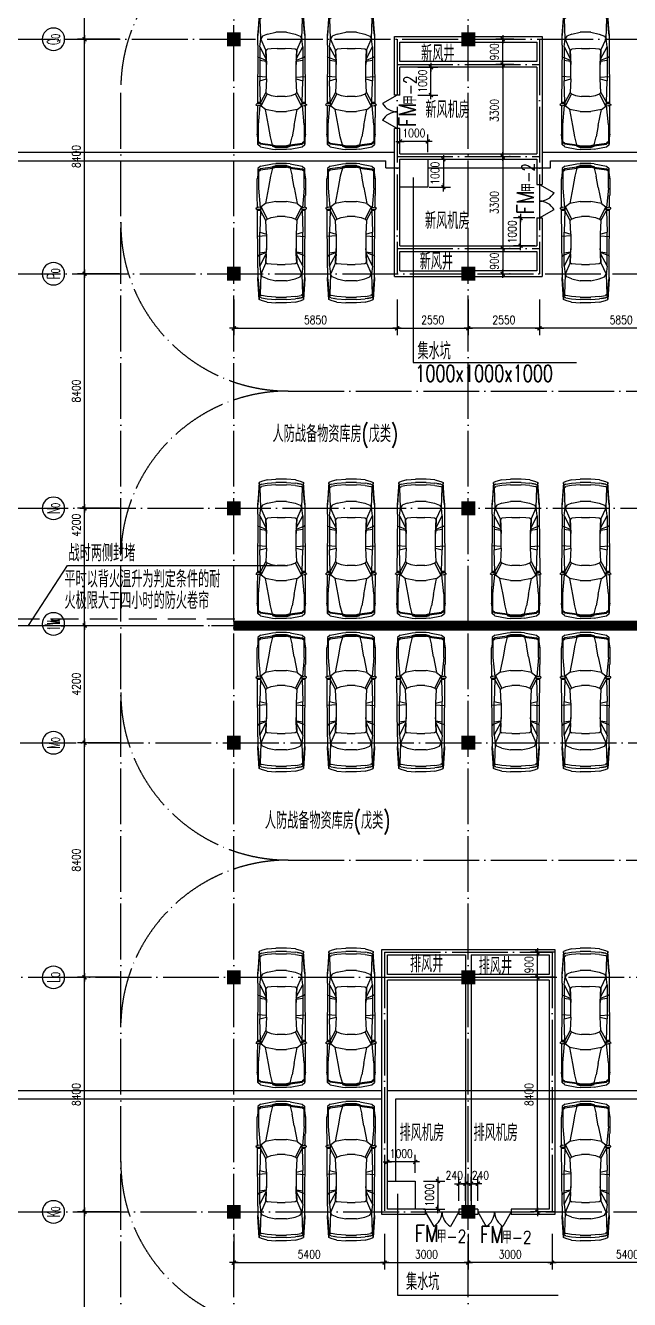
# Model space of a CAD drawing. Extents: x 634182 to 802382, y -1101880 to -864080.
# Drawn here: x 677199 to 698837, y -962407 to -916773 of the extents above; entities that cross this region are included whole.
import ezdxf
from ezdxf.enums import TextEntityAlignment as Align

# ---------------------------------------------------------------- set-up
doc = ezdxf.new("R2010")
doc.units = 0
doc.header["$LTSCALE"] = 1000
doc.header["$MEASUREMENT"] = 0
doc.linetypes.add('DASH', pattern=[0.35, 0.25, -0.1])
doc.linetypes.add('DOTE', pattern=[2.42, 2, -0.2, 0.02, -0.2])
doc.layers.get('0').update_dxf_attribs({"linetype": 'CONTINUOUS'})
doc.layers.get('DEFPOINTS').update_dxf_attribs({"linetype": 'CONTINUOUS'})
for name, color, linetype in [('AXIS', 3, 'CONTINUOUS'), ('AXIS_TEXT', 7, 'CONTINUOUS'), ('COLUMN', 7, 'CONTINUOUS'), ('DOTE', 1, 'DOTE'), ('LU', 4, 'CONTINUOUS'), ('PUB_DIM', 3, 'CONTINUOUS'), ('PUB_TEXT', 7, 'CONTINUOUS'), ('WALL', 191, 'CONTINUOUS'), ('WEN', 4, 'CONTINUOUS'), ('WINDOW', 2, 'CONTINUOUS'), ('WINDOW_TEXT', 6, 'CONTINUOUS'), ('防火分區线', 2, 'CONTINUOUS')]:
    doc.layers.add(name, color=color, linetype=linetype)
doc.styles.add('COMPLEX', font='COMPLEX')
doc.styles.add('DIM_FONT', font='simplex.shx', dxfattribs={"width": 0.8})
doc.styles.add('HZTXT', font='simplex', dxfattribs={"width": 0.8, "bigfont": 'sfont'})
doc.styles.add('SIMPLEX', font='SIMPLEX.SHX')
doc.styles.add('Z', font='romans', dxfattribs={"width": 0.8, "bigfont": 'z'})
doc.dimstyles.new('DIMA', dxfattribs={"dimtxt": 300, "dimasz": 1, "dimexe": 250, "dimexo": 300, "dimgap": 150, "dimtad": 1, "dimdec": 0, "dimzin": 0, "dimdsep": 46, "dimtxsty": 'DIM_FONT', "dimblk": '_DIMX', "dimblk1": '_DIMX', "dimblk2": '_DIMX', "dimcen": 2.5, "dimse1": 1, "dimclrt": 7, "dimadec": 0, "dimazin": 0, "dimtfac": 1, "dimtdec": 0, "dimtix": 1, "dimtmove": 2, "dimatfit": 3, "dimldrblk": '_DIMX', "dimfxl": 0, "dimtolj": 1, "dimtzin": 0, "dimarcsym": 0})
doc.dimstyles.new('DIMB', dxfattribs={"dimtxt": 300, "dimasz": 1, "dimexe": 250, "dimexo": 300, "dimgap": 150, "dimtad": 1, "dimdec": 0, "dimzin": 0, "dimdsep": 46, "dimtxsty": 'DIM_FONT', "dimblk": '_DIMX', "dimblk1": '_DIMX', "dimblk2": '_DIMX', "dimcen": 2.5, "dimse2": 1, "dimclrt": 7, "dimadec": 0, "dimazin": 0, "dimtfac": 1, "dimtdec": 0, "dimtix": 1, "dimtmove": 2, "dimatfit": 3, "dimldrblk": '_DIMX', "dimfxl": 0, "dimtolj": 1, "dimtzin": 0, "dimarcsym": 0})
doc.dimstyles.new('DIMN', dxfattribs={"dimtxt": 300, "dimasz": 1, "dimexe": 250, "dimexo": 300, "dimgap": 150, "dimtad": 1, "dimdec": 0, "dimzin": 0, "dimdsep": 46, "dimtxsty": 'DIM_FONT', "dimblk": '_DIMX', "dimblk1": '_DIMX', "dimblk2": '_DIMX', "dimcen": 2.5, "dimclrt": 7, "dimadec": 0, "dimazin": 0, "dimtfac": 1, "dimtdec": 0, "dimtix": 1, "dimtmove": 2, "dimatfit": 3, "dimldrblk": '_DIMX', "dimfxl": 0, "dimtolj": 1, "dimtzin": 0, "dimarcsym": 0})

# ---------------------------------------------------------------- blocks, each defined once
blk = doc.blocks.new('_FZH')
blk.add_solid([(-0.5, -0.5), (0.5, -0.5), (-0.5, 0.5), (0.5, 0.5)])
blk = doc.blocks.new('M_F27')
for p, q in [((-2489, 522), (-2514, 196)), ((-2489, 522), (-2426, 736)), ((-2426, 736), (-2389, 824)), ((-2389, 824), (-1610, 874)), ((-2389, 824), (-1560, 874)), ((-2264, 812), (-2389, 824)), ((-2364, 522), (-2389, 196)), ((-2326, 736), (-2364, 522)), ((-2326, 736), (-2351, 596)), ((-2351, 594), (-2351, 596)), ((-2326, 736), (-2288, 811)), ((-2301, 196), (-2276, 522)), ((-2200, 786), (-2288, 811)), ((-2276, 522), (-2238, 736)), ((-2200, 786), (-2238, 736)), ((-1560, 874), (-2212, 815)), ((-2208, 815), (-2211, 814)), ((-1660, 862), (-2208, 815)), ((-1446, 761), (-2200, 786)), ((-1622, 510), (-1685, 196)), ((-1560, 874), (-1660, 862)), ((-1622, 510), (-1547, 698)), ((-1617, 869), (-1620, 866)), ((-1208, 874), (-1610, 874)), ((-1547, 698), (-1446, 761)), ((-1145, 799), (-1446, 761)), ((-1019, 572), (-1446, 761)), ((-1208, 874), (980, 889)), ((-1145, 799), (-682, 557)), ((-1145, 799), (124, 799)), ((-1070, 371), (-1057, 510)), ((-1019, 572), (-1057, 510)), ((-680, 556), (-1019, 572)), ((-1019, 572), (-479, 547)), ((-743, 849), (-793, 874)), ((-730, 799), (-743, 849)), ((-630, 555), (-730, 799)), ((-680, 556), (-630, 555)), ((-642, 799), (-605, 554)), ((-605, 554), (-630, 555)), ((-479, 547), (-605, 554)), ((61, 547), (-479, 547)), ((-2, 547), (-27, 877)), ((124, 799), (61, 547)), ((61, 547), (564, 572)), ((941, 773), (124, 799)), ((564, 572), (941, 773)), ((564, 572), (614, 522)), ((1079, 748), (614, 522)), ((614, 522), (677, 371)), ((941, 773), (941, 874)), ((983, 777), (941, 773)), ((941, 773), (987, 765)), ((980, 902), (995, 790)), ((980, 790), (980, 898)), ((995, 790), (980, 790)), ((980, 790), (992, 746)), ((984, 905), (1020, 939)), ((992, 746), (1021, 747)), ((995, 790), (1022, 746)), ((1022, 748), (995, 790)), ((1021, 747), (1022, 748)), ((1053, 768), (1022, 746)), ((1036, 935), (1062, 857)), ((1036, 756), (1079, 748)), ((1051, 889), (1497, 893)), ((1057, 776), (1062, 857)), ((1770, 849), (1058, 784)), ((1204, 585), (1079, 748)), ((1795, 472), (1204, 585)), ((1280, 196), (1204, 585)), ((1506, 899), (2121, 899)), ((2461, 849), (1770, 849)), ((2272, 876), (2121, 899)), ((2272, 876), (2272, 874)), ((2437, 851), (2272, 876)), ((2511, 874), (2287, 874)), ((2398, 849), (2461, 773)), ((2437, 850), (2433, 851)), ((2498, 773), (2436, 849)), ((2511, 874), (2450, 850)), ((2461, 773), (2523, 321)), ((2561, 321), (2498, 773)), ((2599, 773), (2511, 874)), ((2599, 773), (2687, 321)), ((-2514, -206), (-2514, 196)), ((-2389, -206), (-2389, 196)), ((-2301, 196), (-2301, -206)), ((-1685, -206), (-1685, 196)), ((-1082, 145), (-1070, 371)), ((-1082, 145), (-1082, -156)), ((677, 371), (714, 145)), ((714, -156), (714, 145)), ((1280, 196), (1280, -206)), ((2222, 397), (1795, 472)), ((2523, 321), (2222, 397)), ((2523, 321), (2586, 321)), ((2523, 321), (2561, 196)), ((2580, 196), (2542, 321)), ((2561, 196), (2561, -206)), ((2611, 196), (2574, 321)), ((2580, 321), (2618, 196)), ((2580, 196), (2580, -206)), ((2611, 196), (2611, -206)), ((2618, -206), (2618, 196)), ((2687, 321), (2699, 196)), ((2699, -206), (2699, 196)), ((-2489, -533), (-2514, -206)), ((-2389, -206), (-2364, -533)), ((-2276, -533), (-2301, -206)), ((-1685, -206), (-1622, -520)), ((-1070, -382), (-1082, -156)), ((-1057, -520), (-1070, -382)), ((677, -382), (614, -533)), ((714, -156), (677, -382)), ((1204, -596), (1280, -206)), ((1795, -483), (2222, -407)), ((2523, -332), (2222, -407)), ((2523, -332), (2461, -784)), ((2561, -332), (2498, -784)), ((2523, -332), (2561, -206)), ((2586, -332), (2523, -332)), ((2580, -206), (2542, -332)), ((2618, -6), (2561, -6)), ((2574, -332), (2611, -206)), ((2618, -206), (2580, -332)), ((2687, -332), (2599, -784)), ((2687, -332), (2699, -206)), ((-2489, -533), (-2426, -747)), ((-2426, -747), (-2389, -835)), ((-2389, -835), (-2264, -823)), ((-1560, -885), (-2389, -835)), ((-1610, -885), (-2389, -835)), ((-2326, -747), (-2364, -533)), ((-2351, -607), (-2351, -605)), ((-2351, -607), (-2326, -747)), ((-2326, -747), (-2288, -822)), ((-2288, -822), (-2200, -797)), ((-2276, -533), (-2238, -747)), ((-2200, -797), (-2238, -747)), ((-2212, -826), (-1560, -885)), ((-2208, -826), (-2211, -825)), ((-1660, -872), (-2208, -826)), ((-1446, -772), (-2200, -797)), ((-1560, -885), (-1660, -872)), ((-1622, -520), (-1547, -709)), ((-1621, -877), (-1617, -880)), ((-1610, -885), (-1208, -885)), ((-1547, -709), (-1446, -772)), ((-1019, -583), (-1446, -772)), ((-1145, -809), (-1446, -772)), ((-1208, -885), (980, -900)), ((-682, -568), (-1145, -809)), ((-1145, -809), (124, -809)), ((-1019, -583), (-1057, -520)), ((-479, -558), (-1019, -583)), ((-1019, -583), (-680, -567)), ((-743, -860), (-793, -885)), ((-743, -860), (-730, -809)), ((-730, -809), (-630, -566)), ((-680, -567), (-682, -568)), ((-680, -567), (-630, -566)), ((-605, -565), (-642, -809)), ((-630, -566), (-605, -565)), ((-605, -565), (-479, -558)), ((61, -558), (-479, -558)), ((-2, -558), (-27, -884)), ((61, -558), (124, -809)), ((564, -583), (61, -558)), ((941, -784), (124, -809)), ((614, -533), (564, -583)), ((564, -583), (941, -784)), ((1079, -759), (614, -533)), ((987, -776), (941, -784)), ((983, -788), (941, -784)), ((941, -885), (941, -784)), ((992, -757), (980, -800)), ((995, -800), (980, -800)), ((995, -800), (980, -913)), ((980, -909), (980, -800)), ((984, -916), (1020, -950)), ((992, -757), (1021, -758)), ((995, -800), (1022, -757)), ((1022, -758), (995, -800)), ((1021, -758), (1022, -758)), ((1022, -757), (1053, -779)), ((1036, -767), (1079, -759)), ((1036, -946), (1062, -867)), ((1051, -901), (1497, -904)), ((1057, -787), (1062, -867)), ((1770, -860), (1058, -795)), ((1204, -596), (1079, -759)), ((1795, -483), (1204, -596)), ((2121, -910), (1506, -910)), ((1770, -860), (2461, -860)), ((2121, -910), (2272, -887)), ((2270, -887), (2121, -910)), ((2437, -861), (2272, -887)), ((2272, -885), (2272, -887)), ((2285, -885), (2511, -885)), ((2398, -860), (2461, -784)), ((2436, -860), (2498, -784)), ((2437, -861), (2436, -860)), ((2450, -861), (2511, -885)), ((2599, -784), (2511, -885))]:
    blk.add_line(p, q)
for centre, start, end in [((990, 898), 132.965, 179.7454), ((1027, 932), 18.1573, 132.965), ((1047, 776), 305.1542, 356.8636), ((990, -909), 180.2546, 227.035), ((1027, -942), 227.035, 341.8427), ((1047, -787), 3.1798, 54.8458)]:
    blk.add_arc(centre, 10, start, end)
at = {"width": 0.8, "flags": 9}
for tag in ['XSIZE', 'YSIZE']:
    blk.add_attdef(tag, (0, 0), '', height=0.5, dxfattribs=at)
blk = doc.blocks.new('_DIMX')
blk.add_line((-150, 0), (150, 0))
at = {"const_width": 50}
blk.add_lwpolyline([(-70, -70), (70, 70)], dxfattribs=at)
blk = doc.blocks.new('*D1440')
at = {"color": 0, "linetype": 'ByBlock'}
for p, q in [((684662, -960053), (684662, -961336)), ((690062, -960053), (690062, -961336)), ((684663, -961086), (690061, -961086))]:
    blk.add_line(p, q, dxfattribs=at)
at = {"layer": 'DEFPOINTS', "color": 0, "linetype": 'ByBlock'}
for p in [(684662, -959753), (690062, -959753), (690062, -961086)]:
    blk.add_point(p, dxfattribs=at)
at = {"color": 0, "linetype": 'ByBlock', "rotation": 180}
blk.add_blockref('_DIMX', (684662, -961086), dxfattribs=at)
at = {"color": 0, "linetype": 'ByBlock'}
blk.add_blockref('_DIMX', (690062, -961086), dxfattribs=at)
at = {"color": 7, "linetype": 'ByBlock', "insert": (687362, -960786), "char_height": 300, "attachment_point": 5, "style": 'DIM_FONT'}
blk.add_mtext('\\A1;5400', dxfattribs=at)
blk = doc.blocks.new('*D1441')
at = {"color": 0, "linetype": 'ByBlock'}
for p, q in [((690062, -960053), (690062, -961336)), ((693062, -960053), (693062, -961336)), ((690063, -961086), (693061, -961086))]:
    blk.add_line(p, q, dxfattribs=at)
at = {"layer": 'DEFPOINTS', "color": 0, "linetype": 'ByBlock'}
for p in [(690062, -959753), (693062, -959753), (693062, -961086)]:
    blk.add_point(p, dxfattribs=at)
at = {"color": 0, "linetype": 'ByBlock', "rotation": 180}
blk.add_blockref('_DIMX', (690062, -961086), dxfattribs=at)
at = {"color": 0, "linetype": 'ByBlock'}
blk.add_blockref('_DIMX', (693062, -961086), dxfattribs=at)
at = {"color": 7, "linetype": 'ByBlock', "insert": (691562, -960786), "char_height": 300, "attachment_point": 5, "style": 'DIM_FONT'}
blk.add_mtext('\\A1;3000', dxfattribs=at)
blk = doc.blocks.new('*D1443')
at = {"color": 0, "linetype": 'ByBlock'}
for p, q in [((696162, -949966), (695287, -949966)), ((695537, -949965), (695537, -949964)), ((695537, -950866), (695537, -949966)), ((696162, -950866), (695287, -950866)), ((695537, -950867), (695537, -950868))]:
    blk.add_line(p, q, dxfattribs=at)
at = {"layer": 'DEFPOINTS', "color": 0, "linetype": 'ByBlock'}
for p in [(695537, -949966), (696462, -949966), (696462, -950866)]:
    blk.add_point(p, dxfattribs=at)
at = {"color": 0, "linetype": 'ByBlock'}
for p, rotation in [((695537, -949966), 270), ((695537, -950866), 90)]:
    blk.add_blockref('_DIMX', p, dxfattribs=dict(at, rotation=rotation))
at = {"color": 7, "linetype": 'ByBlock', "insert": (695237, -950416), "char_height": 300, "attachment_point": 5, "rotation": 90, "style": 'DIM_FONT'}
blk.add_mtext('\\A1;900', dxfattribs=at)
blk = doc.blocks.new('*D1444')
at = {"color": 0, "linetype": 'ByBlock'}
for p, q in [((696062, -960053), (696062, -961336)), ((701462, -960053), (701462, -961336)), ((701461, -961086), (696063, -961086))]:
    blk.add_line(p, q, dxfattribs=at)
at = {"layer": 'DEFPOINTS', "color": 0, "linetype": 'ByBlock'}
for p in [(696062, -959753), (701462, -959753), (696062, -961086)]:
    blk.add_point(p, dxfattribs=at)
at = {"color": 0, "linetype": 'ByBlock', "rotation": 180}
blk.add_blockref('_DIMX', (696062, -961086), dxfattribs=at)
at = {"color": 0, "linetype": 'ByBlock'}
blk.add_blockref('_DIMX', (701462, -961086), dxfattribs=at)
at = {"color": 7, "linetype": 'ByBlock', "insert": (698762, -960786), "char_height": 300, "attachment_point": 5, "style": 'DIM_FONT'}
blk.add_mtext('\\A1;5400', dxfattribs=at)
blk = doc.blocks.new('*D1445')
at = {"color": 0, "linetype": 'ByBlock'}
for p, q in [((693062, -960053), (693062, -961336)), ((696062, -960053), (696062, -961336)), ((696061, -961086), (693063, -961086))]:
    blk.add_line(p, q, dxfattribs=at)
at = {"layer": 'DEFPOINTS', "color": 0, "linetype": 'ByBlock'}
for p in [(693062, -959753), (696062, -959753), (693062, -961086)]:
    blk.add_point(p, dxfattribs=at)
at = {"color": 0, "linetype": 'ByBlock', "rotation": 180}
blk.add_blockref('_DIMX', (693062, -961086), dxfattribs=at)
at = {"color": 0, "linetype": 'ByBlock'}
blk.add_blockref('_DIMX', (696062, -961086), dxfattribs=at)
at = {"color": 7, "linetype": 'ByBlock', "insert": (694562, -960786), "char_height": 300, "attachment_point": 5, "style": 'DIM_FONT'}
blk.add_mtext('\\A1;3000', dxfattribs=at)
blk = doc.blocks.new('*D1446')
at = {"color": 0, "linetype": 'ByBlock'}
for p, q in [((684662, -926586), (684662, -927869)), ((690512, -926586), (690512, -927869)), ((684663, -927619), (690511, -927619))]:
    blk.add_line(p, q, dxfattribs=at)
at = {"layer": 'DEFPOINTS', "color": 0, "linetype": 'ByBlock'}
for p in [(684662, -926286), (690512, -926286), (690512, -927619)]:
    blk.add_point(p, dxfattribs=at)
at = {"color": 0, "linetype": 'ByBlock', "rotation": 180}
blk.add_blockref('_DIMX', (684662, -927619), dxfattribs=at)
at = {"color": 0, "linetype": 'ByBlock'}
blk.add_blockref('_DIMX', (690512, -927619), dxfattribs=at)
at = {"color": 7, "linetype": 'ByBlock', "insert": (687587, -927319), "char_height": 300, "attachment_point": 5, "style": 'DIM_FONT'}
blk.add_mtext('\\A1;5850', dxfattribs=at)
blk = doc.blocks.new('*D1447')
at = {"color": 0, "linetype": 'ByBlock'}
for p, q in [((690512, -926586), (690512, -927869)), ((693062, -926586), (693062, -927869)), ((690513, -927619), (693061, -927619))]:
    blk.add_line(p, q, dxfattribs=at)
at = {"layer": 'DEFPOINTS', "color": 0, "linetype": 'ByBlock'}
for p in [(690512, -926286), (693062, -926286), (693062, -927619)]:
    blk.add_point(p, dxfattribs=at)
at = {"color": 0, "linetype": 'ByBlock', "rotation": 180}
blk.add_blockref('_DIMX', (690512, -927619), dxfattribs=at)
at = {"color": 0, "linetype": 'ByBlock'}
blk.add_blockref('_DIMX', (693062, -927619), dxfattribs=at)
at = {"color": 7, "linetype": 'ByBlock', "insert": (691787, -927319), "char_height": 300, "attachment_point": 5, "style": 'DIM_FONT'}
blk.add_mtext('\\A1;2550', dxfattribs=at)
blk = doc.blocks.new('*D1448')
at = {"color": 0, "linetype": 'ByBlock'}
for p, q in [((694693, -917266), (694043, -917266)), ((694293, -917265), (694293, -917264)), ((694293, -918166), (694293, -917266)), ((694693, -918166), (694043, -918166)), ((694293, -918167), (694293, -918168))]:
    blk.add_line(p, q, dxfattribs=at)
at = {"layer": 'DEFPOINTS', "color": 0, "linetype": 'ByBlock'}
for p in [(694293, -917266), (694993, -917266), (694993, -918166)]:
    blk.add_point(p, dxfattribs=at)
at = {"color": 0, "linetype": 'ByBlock'}
for p, rotation in [((694293, -917266), 270), ((694293, -918166), 90)]:
    blk.add_blockref('_DIMX', p, dxfattribs=dict(at, rotation=rotation))
at = {"color": 7, "linetype": 'ByBlock', "insert": (693993, -917716), "char_height": 300, "attachment_point": 5, "rotation": 90, "style": 'DIM_FONT'}
blk.add_mtext('\\A1;900', dxfattribs=at)
blk = doc.blocks.new('*D1449')
at = {"color": 0, "linetype": 'ByBlock'}
for p, q in [((695612, -926586), (695612, -927869)), ((701462, -926586), (701462, -927869)), ((701461, -927619), (695613, -927619))]:
    blk.add_line(p, q, dxfattribs=at)
at = {"layer": 'DEFPOINTS', "color": 0, "linetype": 'ByBlock'}
for p in [(695612, -926286), (701462, -926286), (695612, -927619)]:
    blk.add_point(p, dxfattribs=at)
at = {"color": 0, "linetype": 'ByBlock', "rotation": 180}
blk.add_blockref('_DIMX', (695612, -927619), dxfattribs=at)
at = {"color": 0, "linetype": 'ByBlock'}
blk.add_blockref('_DIMX', (701462, -927619), dxfattribs=at)
at = {"color": 7, "linetype": 'ByBlock', "insert": (698537, -927319), "char_height": 300, "attachment_point": 5, "style": 'DIM_FONT'}
blk.add_mtext('\\A1;5850', dxfattribs=at)
blk = doc.blocks.new('*D1450')
at = {"color": 0, "linetype": 'ByBlock'}
for p, q in [((693062, -926586), (693062, -927869)), ((695612, -926586), (695612, -927869)), ((695611, -927619), (693063, -927619))]:
    blk.add_line(p, q, dxfattribs=at)
at = {"layer": 'DEFPOINTS', "color": 0, "linetype": 'ByBlock'}
for p in [(693062, -926286), (695612, -926286), (693062, -927619)]:
    blk.add_point(p, dxfattribs=at)
at = {"color": 0, "linetype": 'ByBlock', "rotation": 180}
blk.add_blockref('_DIMX', (693062, -927619), dxfattribs=at)
at = {"color": 0, "linetype": 'ByBlock'}
blk.add_blockref('_DIMX', (695612, -927619), dxfattribs=at)
at = {"color": 7, "linetype": 'ByBlock', "insert": (694337, -927319), "char_height": 300, "attachment_point": 5, "style": 'DIM_FONT'}
blk.add_mtext('\\A1;2550', dxfattribs=at)
blk = doc.blocks.new('_DBLK1')
for p, q in [((-0.5, 0), (-0.25, -0.433)), ((0.5, 0), (0.25, -0.433))]:
    blk.add_line(p, q)
for centre, start, end in [((-0.5, 0), 300, 0), ((0.5, 0), 180, 240)]:
    blk.add_arc(centre, 0.5, start, end)
at = {"layer": 'WINDOW_TEXT', "style": 'SIMPLEX', "flags": 9}
blk.add_attdef('A', text='', height=1, dxfattribs=at).set_placement((0, 1.5), align=Align.MIDDLE)
blk = doc.blocks.new('*D1482')
at = {"color": 0, "linetype": 'ByBlock'}
for p, q in [((690162, -957866), (690162, -957228)), ((691162, -957866), (691162, -957228)), ((690161, -957478), (690160, -957478)), ((691162, -957478), (690162, -957478)), ((691163, -957478), (691164, -957478))]:
    blk.add_line(p, q, dxfattribs=at)
at = {"layer": 'DEFPOINTS', "color": 0, "linetype": 'ByBlock'}
for p in [(690162, -957478), (690162, -958166), (691162, -958166)]:
    blk.add_point(p, dxfattribs=at)
at = {"color": 0, "linetype": 'ByBlock'}
blk.add_blockref('_DIMX', (690162, -957478), dxfattribs=at)
at = {"color": 0, "linetype": 'ByBlock', "rotation": 180}
blk.add_blockref('_DIMX', (691162, -957478), dxfattribs=at)
at = {"color": 7, "linetype": 'ByBlock', "insert": (690662, -957178), "char_height": 300, "attachment_point": 5, "style": 'DIM_FONT'}
blk.add_mtext('\\A1;1000', dxfattribs=at)
blk = doc.blocks.new('*D1483')
at = {"color": 0, "linetype": 'ByBlock'}
for p, q in [((691462, -958166), (692221, -958166)), ((691971, -958165), (691971, -958164)), ((691971, -958166), (691971, -959166)), ((691462, -959166), (692221, -959166)), ((691971, -959167), (691971, -959168))]:
    blk.add_line(p, q, dxfattribs=at)
at = {"layer": 'DEFPOINTS', "color": 0, "linetype": 'ByBlock'}
for p in [(691162, -958166), (691162, -959166), (691971, -959166)]:
    blk.add_point(p, dxfattribs=at)
at = {"color": 0, "linetype": 'ByBlock'}
for p, rotation in [((691971, -958166), 270), ((691971, -959166), 90)]:
    blk.add_blockref('_DIMX', p, dxfattribs=dict(at, rotation=rotation))
at = {"color": 7, "linetype": 'ByBlock', "insert": (691671, -958666), "char_height": 300, "attachment_point": 5, "rotation": 90, "style": 'DIM_FONT'}
blk.add_mtext('\\A1;1000', dxfattribs=at)
blk = doc.blocks.new('*D1484')
at = {"color": 0, "linetype": 'ByBlock'}
for p, q in [((690612, -921314), (690612, -920676)), ((691612, -921314), (691612, -920676)), ((690611, -920926), (690610, -920926)), ((691612, -920926), (690612, -920926)), ((691613, -920926), (691614, -920926))]:
    blk.add_line(p, q, dxfattribs=at)
at = {"layer": 'DEFPOINTS', "color": 0, "linetype": 'ByBlock'}
for p in [(690612, -920926), (690612, -921614), (691612, -921614)]:
    blk.add_point(p, dxfattribs=at)
at = {"color": 0, "linetype": 'ByBlock'}
blk.add_blockref('_DIMX', (690612, -920926), dxfattribs=at)
at = {"color": 0, "linetype": 'ByBlock', "rotation": 180}
blk.add_blockref('_DIMX', (691612, -920926), dxfattribs=at)
at = {"color": 7, "linetype": 'ByBlock', "insert": (691112, -920626), "char_height": 300, "attachment_point": 5, "style": 'DIM_FONT'}
blk.add_mtext('\\A1;1000', dxfattribs=at)
blk = doc.blocks.new('*D1485')
at = {"color": 0, "linetype": 'ByBlock'}
for p, q in [((691662, -921566), (692421, -921566)), ((692171, -921565), (692171, -921564)), ((692171, -921566), (692171, -922566)), ((691662, -922566), (692421, -922566)), ((692171, -922567), (692171, -922568))]:
    blk.add_line(p, q, dxfattribs=at)
at = {"layer": 'DEFPOINTS', "color": 0, "linetype": 'ByBlock'}
for p in [(691362, -921566), (691362, -922566), (692171, -922566)]:
    blk.add_point(p, dxfattribs=at)
at = {"color": 0, "linetype": 'ByBlock'}
for p, rotation in [((692171, -921566), 270), ((692171, -922566), 90)]:
    blk.add_blockref('_DIMX', p, dxfattribs=dict(at, rotation=rotation))
at = {"color": 7, "linetype": 'ByBlock', "insert": (691871, -922066), "char_height": 300, "attachment_point": 5, "rotation": 90, "style": 'DIM_FONT'}
blk.add_mtext('\\A1;1000', dxfattribs=at)
blk = doc.blocks.new('_AXISO')
blk.add_circle((0, 0), 0.5)
at = {"layer": 'AXIS_TEXT', "style": 'COMPLEX', "width": 1.041667}
blk.add_attdef('A', text='', height=0.56, dxfattribs=at).set_placement((-0.25, -0.28), (0.25, -0.28), align=Align.FIT)
blk = doc.blocks.new('M_A0GGR')
for p, q in [((-0.5, 0), (-0.25, -0.433)), ((0.5, 0), (0.25, -0.433))]:
    blk.add_line(p, q)
for centre, start, end in [((-0.5, 0), 300, 0), ((0.5, 0), 180, 240)]:
    blk.add_arc(centre, 0.5, start, end)
blk = doc.blocks.new('*D1500')
at = {"color": 0, "linetype": 'ByBlock'}
for p, q in [((694293, -918167), (694293, -921465)), ((694561, -918166), (694543, -918166)), ((694561, -921466), (694543, -921466))]:
    blk.add_line(p, q, dxfattribs=at)
at = {"layer": 'DEFPOINTS', "color": 0, "linetype": 'ByBlock'}
for p in [(694261, -918166), (694261, -921466), (694293, -921466)]:
    blk.add_point(p, dxfattribs=at)
at = {"color": 0, "linetype": 'ByBlock'}
for p, rotation in [((694293, -918166), 90), ((694293, -921466), 270)]:
    blk.add_blockref('_DIMX', p, dxfattribs=dict(at, rotation=rotation))
at = {"color": 7, "linetype": 'ByBlock', "insert": (693993, -919816), "char_height": 300, "attachment_point": 5, "rotation": 90, "style": 'DIM_FONT'}
blk.add_mtext('\\A1;3300', dxfattribs=at)
blk = doc.blocks.new('*D1501')
at = {"color": 0, "linetype": 'ByBlock'}
for p, q in [((694293, -921467), (694293, -924765)), ((694561, -921466), (694543, -921466)), ((694561, -924766), (694543, -924766))]:
    blk.add_line(p, q, dxfattribs=at)
at = {"layer": 'DEFPOINTS', "color": 0, "linetype": 'ByBlock'}
for p in [(694261, -921466), (694261, -924766), (694293, -924766)]:
    blk.add_point(p, dxfattribs=at)
at = {"color": 0, "linetype": 'ByBlock'}
for p, rotation in [((694293, -921466), 90), ((694293, -924766), 270)]:
    blk.add_blockref('_DIMX', p, dxfattribs=dict(at, rotation=rotation))
at = {"color": 7, "linetype": 'ByBlock', "insert": (693993, -923116), "char_height": 300, "attachment_point": 5, "rotation": 90, "style": 'DIM_FONT'}
blk.add_mtext('\\A1;3300', dxfattribs=at)
blk = doc.blocks.new('*D1502')
at = {"color": 0, "linetype": 'ByBlock'}
for p, q in [((694293, -924765), (694293, -924764)), ((694293, -924766), (694293, -925666)), ((694561, -924766), (694543, -924766)), ((694293, -925667), (694293, -925668)), ((694561, -925666), (694543, -925666))]:
    blk.add_line(p, q, dxfattribs=at)
at = {"layer": 'DEFPOINTS', "color": 0, "linetype": 'ByBlock'}
for p in [(694261, -924766), (694261, -925666), (694293, -925666)]:
    blk.add_point(p, dxfattribs=at)
at = {"color": 0, "linetype": 'ByBlock'}
for p, rotation in [((694293, -924766), 270), ((694293, -925666), 90)]:
    blk.add_blockref('_DIMX', p, dxfattribs=dict(at, rotation=rotation))
at = {"color": 7, "linetype": 'ByBlock', "insert": (693993, -925216), "char_height": 300, "attachment_point": 5, "rotation": 90, "style": 'DIM_FONT'}
blk.add_mtext('\\A1;900', dxfattribs=at)
blk = doc.blocks.new('*D1589')
at = {"color": 0, "linetype": 'ByBlock'}
for p, q in [((691259, -918266), (691973, -918266)), ((691723, -918265), (691723, -918264)), ((691723, -919266), (691723, -918266)), ((691259, -919266), (691973, -919266)), ((691723, -919267), (691723, -919268))]:
    blk.add_line(p, q, dxfattribs=at)
at = {"layer": 'DEFPOINTS', "color": 0, "linetype": 'ByBlock'}
for p in [(690959, -918266), (691723, -918266), (690959, -919266)]:
    blk.add_point(p, dxfattribs=at)
at = {"color": 0, "linetype": 'ByBlock'}
for p, rotation in [((691723, -918266), 270), ((691723, -919266), 90)]:
    blk.add_blockref('_DIMX', p, dxfattribs=dict(at, rotation=rotation))
at = {"color": 7, "linetype": 'ByBlock', "insert": (691423, -918766), "char_height": 300, "attachment_point": 5, "rotation": 90, "style": 'DIM_FONT'}
blk.add_mtext('\\A1;1000', dxfattribs=at)
blk = doc.blocks.new('*D1590')
at = {"color": 0, "linetype": 'ByBlock'}
for p, q in [((695447, -923666), (694684, -923666)), ((694934, -923665), (694934, -923664)), ((694934, -924666), (694934, -923666)), ((695447, -924666), (694684, -924666)), ((694934, -924667), (694934, -924668))]:
    blk.add_line(p, q, dxfattribs=at)
at = {"layer": 'DEFPOINTS', "color": 0, "linetype": 'ByBlock'}
for p in [(694934, -923666), (695747, -923666), (695747, -924666)]:
    blk.add_point(p, dxfattribs=at)
at = {"color": 0, "linetype": 'ByBlock'}
for p, rotation in [((694934, -923666), 270), ((694934, -924666), 90)]:
    blk.add_blockref('_DIMX', p, dxfattribs=dict(at, rotation=rotation))
at = {"color": 7, "linetype": 'ByBlock', "insert": (694634, -924166), "char_height": 300, "attachment_point": 5, "rotation": 90, "style": 'DIM_FONT'}
blk.add_mtext('\\A1;1000', dxfattribs=at)
blk = doc.blocks.new('*D1595')
at = {"color": 0, "linetype": 'ByBlock'}
for p, q in [((692721, -958258), (692720, -958258)), ((692722, -958866), (692722, -958008)), ((692722, -958258), (692962, -958258)), ((692722, -958258), (692962, -958258)), ((692962, -958866), (692962, -958008)), ((692963, -958258), (692964, -958258))]:
    blk.add_line(p, q, dxfattribs=at)
at = {"layer": 'DEFPOINTS', "color": 0, "linetype": 'ByBlock'}
for p in [(692962, -958258), (692722, -959166), (692962, -959166)]:
    blk.add_point(p, dxfattribs=at)
at = {"color": 0, "linetype": 'ByBlock'}
blk.add_blockref('_DIMX', (692722, -958258), dxfattribs=at)
at = {"color": 0, "linetype": 'ByBlock', "rotation": 180}
blk.add_blockref('_DIMX', (692962, -958258), dxfattribs=at)
at = {"color": 7, "linetype": 'ByBlock', "insert": (692560, -957958), "char_height": 300, "attachment_point": 5, "style": 'DIM_FONT'}
blk.add_mtext('\\A1;240', dxfattribs=at)
blk = doc.blocks.new('*D1596')
at = {"color": 0, "linetype": 'ByBlock'}
for p, q in [((693161, -958258), (693160, -958258)), ((693162, -958866), (693162, -958008)), ((693162, -958258), (693402, -958258)), ((693162, -958258), (693402, -958258)), ((693402, -958866), (693402, -958008)), ((693403, -958258), (693404, -958258))]:
    blk.add_line(p, q, dxfattribs=at)
at = {"layer": 'DEFPOINTS', "color": 0, "linetype": 'ByBlock'}
for p in [(693402, -958258), (693162, -959166), (693402, -959166)]:
    blk.add_point(p, dxfattribs=at)
at = {"color": 0, "linetype": 'ByBlock'}
blk.add_blockref('_DIMX', (693162, -958258), dxfattribs=at)
at = {"color": 0, "linetype": 'ByBlock', "rotation": 180}
blk.add_blockref('_DIMX', (693402, -958258), dxfattribs=at)
at = {"color": 7, "linetype": 'ByBlock', "insert": (693496, -957958), "char_height": 300, "attachment_point": 5, "style": 'DIM_FONT'}
blk.add_mtext('\\A1;240', dxfattribs=at)

msp = doc.modelspace()

# ---------------------------------------------------------------- linework, layer by layer
for p, q in [((667664.544, -921316.093), (690412.048, -921316.093)), ((695712.048, -921316.093), (749212.048, -921316.093)), ((667664.544, -921616.093), (690112.048, -921616.093)), ((690112.048, -921866.093), (690112.048, -921616.093)), ((696012.048, -921866.093), (696012.048, -921616.093)), ((696012.048, -921616.093), (748912.048, -921616.093)), ((690112.048, -921866.093), (690612.048, -921866.093)), ((691612.048, -921866.093), (696012.048, -921866.093)), ((677306.459, -938266.093), (678699.479, -936111.573)), ((678699.479, -936111.573), (686581.736, -936111.573)), ((670264.145, -954916.093), (689962.048, -954916.093)), ((690162.048, -954916.093), (734912.048, -954916.093)), ((670274.114, -955216.093), (689962.048, -955216.093)), ((690462.048, -955216.093), (734912.048, -955216.093)), ((690462.048, -958166.093), (690462.048, -955216.093))]:
    msp.add_line(p, q)
for points in [[(690612.048, -921566.093), (691612.048, -921566.093), (691612.048, -922566.093), (690612.048, -922566.093)], [(690162.048, -958166.093), (691162.048, -958166.093), (691162.048, -959166.093), (690162.048, -959166.093)]]:
    msp.add_lwpolyline(points, close=True)
for points in [[(691087.773, -922215.074), (691085.799, -928847.055), (696933.396, -928847.055)], [(690521.519, -958623.973), (690521.519, -962247.191), (696278.533, -962247.191)]]:
    msp.add_lwpolyline(points)
at = {"layer": 'DOTE'}
for p, q in [((684662.048, -991366.093), (684662.048, -902577.649)), ((693062.048, -991366.093), (693062.048, -902577.649)), ((668913.097, -917266.093), (776175.251, -917266.093)), ((690512.048, -917266.093), (690512.048, -925666.093)), ((695612.048, -917266.093), (695612.048, -925666.093)), ((690512.048, -918166.093), (695612.048, -918166.093)), ((690512.048, -921466.093), (695612.048, -921466.093)), ((690512.048, -924766.093), (695612.048, -924766.093)), ((669192.199, -925666.093), (774296.547, -925666.093)), ((669471.3, -934066.093), (776175.251, -934066.093)), ((669471.3, -938266.093), (735062.048, -938266.093)), ((669750.402, -942466.093), (774971.294, -942466.093)), ((690062.048, -949966.093), (690062.048, -959266.093)), ((690062.048, -949966.093), (696062.048, -949966.093)), ((696062.048, -949966.093), (696062.048, -959266.093)), ((670029.504, -950866.093), (776175.251, -950866.093)), ((690062.048, -950866.093), (696062.048, -950866.093)), ((654700.063, -959266.093), (775646.051, -959266.093))]:
    msp.add_line(p, q, dxfattribs=at)
at = {"layer": 'LU', "linetype": 'DOTE'}
for p, q in [((680612.048, -991366.093), (680612.048, -919066.093)), ((686612.048, -929866.093), (758312.048, -929866.093)), ((686612.048, -946666.093), (758312.048, -946666.093))]:
    msp.add_line(p, q, dxfattribs=at)
for centre, start, end in [((686612.048, -919066.093), 90, 180), ((686612.048, -923866.093), 180, 270), ((686612.048, -935866.093), 90, 180), ((686612.048, -940666.093), 180, 270), ((686612.048, -952666.093), 90, 180), ((686612.048, -957466.093), 180, 270)]:
    msp.add_arc(centre, 6000, start, end, dxfattribs=at)
at = {"layer": 'WALL'}
for p, q in [((690412.048, -917166.093), (695712.048, -917166.093)), ((690412.048, -919266.093), (690412.048, -917166.093)), ((695712.048, -917166.093), (695712.048, -922466.093)), ((690612.048, -917366.093), (695512.048, -917366.093)), ((690612.048, -918066.093), (690612.048, -917366.093)), ((695512.048, -917366.093), (695512.048, -918066.093)), ((695512.048, -918066.093), (690612.048, -918066.093)), ((695512.048, -918266.093), (690612.048, -918266.093)), ((690612.048, -919266.093), (690612.048, -918266.093)), ((695512.048, -918266.093), (695512.048, -921366.093)), ((690612.048, -919266.093), (690412.048, -919266.093)), ((690412.048, -925766.093), (690412.048, -920466.093)), ((690612.048, -920466.093), (690412.048, -920466.093)), ((690612.048, -921366.093), (690612.048, -920466.093)), ((690612.048, -921366.093), (695512.048, -921366.093)), ((690612.048, -921566.093), (695512.048, -921566.093)), ((690612.048, -924666.093), (690612.048, -921566.093)), ((695512.048, -921566.093), (695512.048, -922466.093)), ((695512.048, -922466.093), (695712.048, -922466.093)), ((695512.048, -923666.093), (695512.048, -924666.093)), ((695512.048, -923666.093), (695712.048, -923666.093)), ((695712.048, -923666.093), (695712.048, -925766.093)), ((690612.048, -924666.093), (695512.048, -924666.093)), ((690612.048, -925566.093), (690612.048, -924866.093)), ((690612.048, -924866.093), (695512.048, -924866.093)), ((695512.048, -924866.093), (695512.048, -925566.093)), ((690412.048, -925766.093), (695712.048, -925766.093)), ((690612.048, -925566.093), (692962.048, -925566.093)), ((695512.048, -925566.093), (693162.048, -925566.093)), ((695512.048, -925566.093), (695272.048, -925566.093)), ((684662.048, -938114.454), (734912.048, -938114.454)), ((684662.048, -938114.454), (684662.048, -938414.454)), ((684662.048, -938414.454), (734912.048, -938414.454)), ((689962.048, -949866.093), (696162.048, -949866.093)), ((689962.048, -959366.093), (689962.048, -949866.093)), ((690162.048, -950066.093), (692962.048, -950066.093)), ((690162.048, -950766.093), (690162.048, -950066.093)), ((692962.048, -950066.093), (692962.048, -950766.093)), ((693162.048, -950066.093), (693162.048, -950766.093)), ((693162.048, -950066.093), (695962.048, -950066.093)), ((695962.048, -950066.093), (695962.048, -950766.093)), ((696162.048, -949866.093), (696162.048, -959366.093)), ((692962.048, -950766.093), (690162.048, -950766.093)), ((692962.048, -950966.093), (690162.048, -950966.093)), ((690162.048, -959166.093), (690162.048, -950966.093)), ((692962.048, -950966.093), (692962.048, -959166.093)), ((695962.048, -950766.093), (693162.048, -950766.093)), ((693162.048, -950966.093), (693162.048, -959166.093)), ((695962.048, -950966.093), (693162.048, -950966.093)), ((695962.048, -950966.093), (695962.048, -959166.093)), ((691522.048, -959166.093), (690162.048, -959166.093)), ((691522.048, -959166.093), (691522.048, -959366.093)), ((692962.048, -959166.093), (692722.048, -959166.093)), ((692722.048, -959166.093), (692722.048, -959366.093)), ((693402.048, -959166.093), (693162.048, -959166.093)), ((693402.048, -959166.093), (693402.048, -959366.093)), ((695962.048, -959166.093), (694602.048, -959166.093)), ((694602.048, -959166.093), (694602.048, -959366.093)), ((691522.048, -959366.093), (689962.048, -959366.093)), ((693402.048, -959366.093), (692722.048, -959366.093)), ((696162.048, -959366.093), (694602.048, -959366.093))]:
    msp.add_line(p, q, dxfattribs=at)
at = {"layer": 'WALL', "linetype": 'DASH', "ltscale": 4}
for points in [[(676700.63, -938024.933), (684829.217, -938024.933)], [(676862.048, -938266.093), (684662.048, -938266.093)]]:
    msp.add_lwpolyline(points, dxfattribs=at)
at = {"layer": '防火分區线', "const_width": 300}
msp.add_lwpolyline([(684662.048, -938266.093), (735062.048, -938266.093)], dxfattribs=at)

# ---------------------------------------------------------------- block references
at = {"layer": 'AXIS'}
ref = msp.add_blockref('_AXISO', (678200.392, -917266.093), dxfattribs=dict(at, xscale=-800, yscale=800, zscale=800, rotation=90.00000000000001))
ref.add_attrib('A', 'Qo', dxfattribs={"layer": 'AXIS_TEXT', "height": 448, "rotation": 90, "style": 'COMPLEX', "width": 0.520833}).set_placement((678424.392, -917466.093), (678424.392, -917066.093), align=Align.FIT)
ref = msp.add_blockref('_AXISO', (678200.392, -925666.093), dxfattribs=dict(at, xscale=-800, yscale=800, zscale=800, rotation=90.00000000000001))
ref.add_attrib('A', 'Po', dxfattribs={"layer": 'AXIS_TEXT', "height": 448, "rotation": 90, "style": 'COMPLEX', "width": 0.520833}).set_placement((678424.392, -925866.093), (678424.392, -925466.093), align=Align.FIT)
ref = msp.add_blockref('_AXISO', (678200.392, -934066.093), dxfattribs=dict(at, xscale=-800, yscale=800, zscale=800, rotation=90.00000000000001))
ref.add_attrib('A', 'No', dxfattribs={"layer": 'AXIS_TEXT', "height": 448, "rotation": 90, "style": 'COMPLEX', "width": 0.506757}).set_placement((678424.392, -934266.093), (678424.392, -933866.093), align=Align.FIT)
ref = msp.add_blockref('_AXISO', (678200.392, -938206.931), dxfattribs=dict(at, xscale=-800, yscale=800, zscale=800, rotation=90.00000000000001))
ref.add_attrib('A', '1/Mo', dxfattribs={"layer": 'AXIS_TEXT', "height": 448, "rotation": 90, "style": 'COMPLEX', "width": 0.246711}).set_placement((678424.392, -938406.931), (678424.392, -938006.931), align=Align.FIT)
ref = msp.add_blockref('_AXISO', (678200.392, -942466.093), dxfattribs=dict(at, xscale=-800, yscale=800, zscale=800, rotation=90.00000000000001))
ref.add_attrib('A', 'Mo', dxfattribs={"layer": 'AXIS_TEXT', "height": 448, "rotation": 90, "style": 'COMPLEX', "width": 0.480769}).set_placement((678424.392, -942666.093), (678424.392, -942266.093), align=Align.FIT)
ref = msp.add_blockref('_AXISO', (678200.392, -950866.093), dxfattribs=dict(at, xscale=-800, yscale=800, zscale=800, rotation=90.00000000000001))
ref.add_attrib('A', 'Lo', dxfattribs={"layer": 'AXIS_TEXT', "height": 448, "rotation": 90, "style": 'COMPLEX', "width": 0.585937}).set_placement((678424.392, -951066.093), (678424.392, -950666.093), align=Align.FIT)
ref = msp.add_blockref('_AXISO', (678200.392, -959266.093), dxfattribs=dict(at, xscale=-800, yscale=800, zscale=800, rotation=90.00000000000001))
ref.add_attrib('A', 'Ko', dxfattribs={"layer": 'AXIS_TEXT', "height": 448, "rotation": 90, "style": 'COMPLEX', "width": 0.520833}).set_placement((678424.392, -959466.093), (678424.392, -959066.093), align=Align.FIT)
at = {"layer": 'COLUMN', "xscale": 500, "yscale": 500, "zscale": 500}
for p in [(684662.048, -917266.093), (693062.048, -917266.093), (684662.048, -925666.093), (693062.048, -925666.093), (684662.048, -934066.093), (693062.048, -934066.093), (684662.048, -942466.093), (693062.048, -942466.093), (684662.048, -950866.093), (693062.048, -950866.093), (684662.048, -959266.093), (693062.048, -959266.093)]:
    msp.add_blockref('_FZH', p, dxfattribs=at)
at = {"layer": 'LU', "yscale": 0.95745, "zscale": 0.95745, "rotation": 90.00000000000001}
for p, xscale in [((686356.834, -918631.558), -0.95745), ((688856.834, -918631.558), -0.95745), ((697256.834, -918631.558), -0.95745), ((686356.834, -924300.628), 0.95745), ((688856.834, -924300.628), 0.95745), ((697256.834, -924300.628), 0.95745), ((686356.834, -935431.558), -0.95745), ((688856.834, -935431.558), -0.95745), ((691356.834, -935431.558), -0.95745), ((694756.834, -935431.558), -0.95745), ((697256.834, -935431.558), -0.95745), ((686356.834, -941100.628), 0.95745), ((688856.834, -941100.628), 0.95745), ((691356.834, -941100.628), 0.95745), ((694756.834, -941100.628), 0.95745), ((697256.834, -941100.628), 0.95745), ((686356.834, -952231.558), -0.95745), ((688856.834, -952231.558), -0.95745), ((697256.834, -952231.558), -0.95745), ((686356.834, -957900.628), 0.95745), ((688856.834, -957900.628), 0.95745), ((697256.834, -957900.628), 0.95745)]:
    msp.add_blockref('M_F27', p, dxfattribs=dict(at, xscale=xscale))
at = {"layer": 'WINDOW', "xscale": 1200, "yscale": 1200, "zscale": 1200}
for name, p, rotation in [('M_A0GGR', (690512.048, -919866.093), 270), ('_DBLK1', (695612.048, -923066.093), 90)]:
    msp.add_blockref(name, p, dxfattribs=dict(at, rotation=rotation))
for p in [(692122.048, -959266.093), (694002.048, -959266.093)]:
    msp.add_blockref('_DBLK1', p, dxfattribs=at)

# ---------------------------------------------------------------- texts
at = {"layer": 'PUB_TEXT', "style": 'Z', "width": 0.7}
for s, p in [('新风井', (691371.104, -918081.706)), ('新风机房', (691523.317, -920087.682)), ('新风机房', (691509.539, -924064.811)), ('新风井', (691319.112, -925521.933)), ('集水坑', (691241.034, -928731.867)), ('1000x1000x1000', (691162.279, -929534.819)), ('人防战备物资库房(戊类)', (686051.479, -931698.414)), ('人防战备物资库房(戊类)', (685773.884, -945549.074)), ('排风井', (690971.761, -950688.906)), ('排风井', (693433.047, -950761.124)), ('排风机房', (690599.649, -956730.625)), ('排风机房', (693247.005, -956730.625)), ('集水坑', (690829.897, -962068.368))]:
    msp.add_text(s, height=600, dxfattribs=at).set_placement(p)
for s, p in [('战时两侧封堵', (678739.235, -935965.622)), ('平时以背火温升为判定条件的耐', (678594.743, -936901.851)), ('火极限大于四小时的防火卷帘', (678594.743, -937672.65))]:
    msp.add_text(s, height=600, rotation=360, dxfattribs=at).set_placement(p)
at = {"layer": 'WEN', "ltscale": 1500, "style": 'HZTXT', "width": 0.8}
for s, height, p in [('甲-2', 450, (691202.901, -919616.039)), ('FM', 600, (691178.25, -920414.733)), ('甲-2', 450, (695429.394, -922749.359)), ('FM', 600, (695404.744, -923548.053))]:
    msp.add_text(s, height=height, rotation=90, dxfattribs=at).set_placement(p)
for s, height, p in [('FM', 600, (691138.634, -960339.733)), ('甲-2', 450, (691937.328, -960364.383)), ('FM', 600, (693475.306, -960379.236)), ('甲-2', 450, (694274, -960403.886))]:
    msp.add_text(s, height=height, dxfattribs=at).set_placement(p)

# ---------------------------------------------------------------- dimensions: what is measured, and where the dimension line sits
for base, p1, p2, angle, picture, middle in [((690612.048, -920925.969), (691612.048, -921613.917), (690612.048, -921613.917), 0, '*D1484', (691112.048, -920625.969)), ((692170.542, -922566.093), (691361.564, -921566.093), (691361.564, -922566.093), 90, '*D1485', (691870.542, -922066.093)), ((690162.048, -957478.144), (691162.048, -958166.093), (690162.048, -958166.093), 0, '*D1482', (690662.048, -957178.144)), ((691971.026, -959166.093), (691162.048, -958166.093), (691162.048, -959166.093), 90, '*D1483', (691671.026, -958666.093))]:
    dim = msp.add_linear_dim(base=base, p1=p1, p2=p2, angle=angle, dimstyle='DIMN')
    dim.commit()
    dim.dimension.update_dxf_attribs({"geometry": picture, "text_midpoint": middle})
at = {"layer": 'LU'}
for base, p1, p2, dimstyle in [((679315.338, -908866.093), (680868.109, -917266.093), (680868.109, -908866.093), 'DIMN'), ((679315.338, -917266.093), (680868.109, -925666.093), (680868.109, -917266.093), 'DIMN'), ((679315.338, -925666.093), (680868.109, -934066.093), (680868.109, -925666.093), 'DIMN'), ((679315.338, -938266.093), (680868.109, -942466.093), (680868.109, -938266.093), 'DIMB'), ((679315.338, -942466.093), (680868.109, -950866.093), (680868.109, -942466.093), 'DIMN'), ((679315.338, -950866.093), (680868.109, -959266.093), (680868.109, -950866.093), 'DIMN'), ((695536.956, -950866.093), (696462.292, -959266.093), (696462.292, -950866.093), 'DIMN'), ((679315.338, -959266.093), (680868.109, -967666.093), (680868.109, -959266.093), 'DIMN')]:
    msp.add_linear_dim(base=base, p1=p1, p2=p2, angle=90, dimstyle=dimstyle, dxfattribs=at).render()
for base, p1, p2, angle, picture, middle in [((694292.905, -917266.093), (694993.415, -918166.093), (694993.415, -917266.093), 90, '*D1448', (693992.905, -917716.093)), ((690512.048, -927619.069), (684662.048, -926286.307), (690512.048, -926286.307), 180, '*D1446', (687587.048, -927319.069)), ((693062.048, -927619.069), (690512.048, -926286.307), (693062.048, -926286.307), 180, '*D1447', (691787.048, -927319.069)), ((693062.048, -927619.069), (695612.048, -926286.307), (693062.048, -926286.307), 180, '*D1450', (694337.048, -927319.069)), ((695612.048, -927619.069), (701462.048, -926286.307), (695612.048, -926286.307), 180, '*D1449', (698537.048, -927319.069)), ((695536.956, -949966.093), (696462.292, -950866.093), (696462.292, -949966.093), 90, '*D1443', (695236.956, -950416.093)), ((690062.048, -961085.672), (684662.048, -959752.91), (690062.048, -959752.91), 180, '*D1440', (687362.048, -960785.672)), ((693062.048, -961085.672), (690062.048, -959752.91), (693062.048, -959752.91), 180, '*D1441', (691562.048, -960785.672)), ((693062.048, -961085.672), (696062.048, -959752.91), (693062.048, -959752.91), 180, '*D1445', (694562.048, -960785.672)), ((696062.048, -961085.672), (701462.048, -959752.91), (696062.048, -959752.91), 180, '*D1444', (698762.048, -960785.672))]:
    dim = msp.add_linear_dim(base=base, p1=p1, p2=p2, angle=angle, dimstyle='DIMN', dxfattribs=at)
    dim.commit()
    dim.dimension.update_dxf_attribs({"geometry": picture, "text_midpoint": middle})
for p1, p2, picture, middle in [((694260.958, -918166.094), (694260.958, -921466.094), '*D1500', (693993.005, -919816.094)), ((694260.958, -921466.094), (694260.958, -924766.094), '*D1501', (693993.005, -923116.094)), ((694260.958, -924766.094), (694260.958, -925666.094), '*D1502', (693993.005, -925216.094))]:
    dim = msp.add_aligned_dim(p1=p1, p2=p2, distance=32.046, dimstyle='DIMN', dxfattribs=at)
    dim.commit()
    dim.dimension.update_dxf_attribs({"geometry": picture, "text_midpoint": middle})
msp.add_linear_dim(base=(679315.338, -934066.093), p1=(680868.109, -938266.093), p2=(680868.109, -934066.093), angle=90, location=(679015.338, -934673.745), dimstyle='DIMA', dxfattribs=at).render()
at = {"layer": 'PUB_DIM', "ltscale": 1500}
for p1, p2, distance, picture, middle in [((690958.986, -919266.093), (690958.986, -918266.093), -764.293, '*D1589', (691423.279, -918766.093)), ((695746.97, -924666.09), (695746.97, -923666.09), 813.221, '*D1590', (694633.75, -924166.09))]:
    dim = msp.add_aligned_dim(p1=p1, p2=p2, distance=distance, dimstyle='DIMN', dxfattribs=at)
    dim.commit()
    dim.dimension.update_dxf_attribs({"geometry": picture, "text_midpoint": middle})
for base, p1, p2, picture, middle in [((692962.047, -958257.606), (692722.047, -959166.093), (692962.047, -959166.093), '*D1595', (692559.752, -957957.606)), ((693402.045, -958257.606), (693162.045, -959166.093), (693402.045, -959166.093), '*D1596', (693495.641, -957957.606))]:
    dim = msp.add_linear_dim(base=base, p1=p1, p2=p2, angle=0, dimstyle='DIMN', dxfattribs=at)
    dim.commit()
    dim.dimension.update_dxf_attribs({"geometry": picture, "text_midpoint": middle, "dimtype": 129})

doc.saveas('drawing.dxf')
